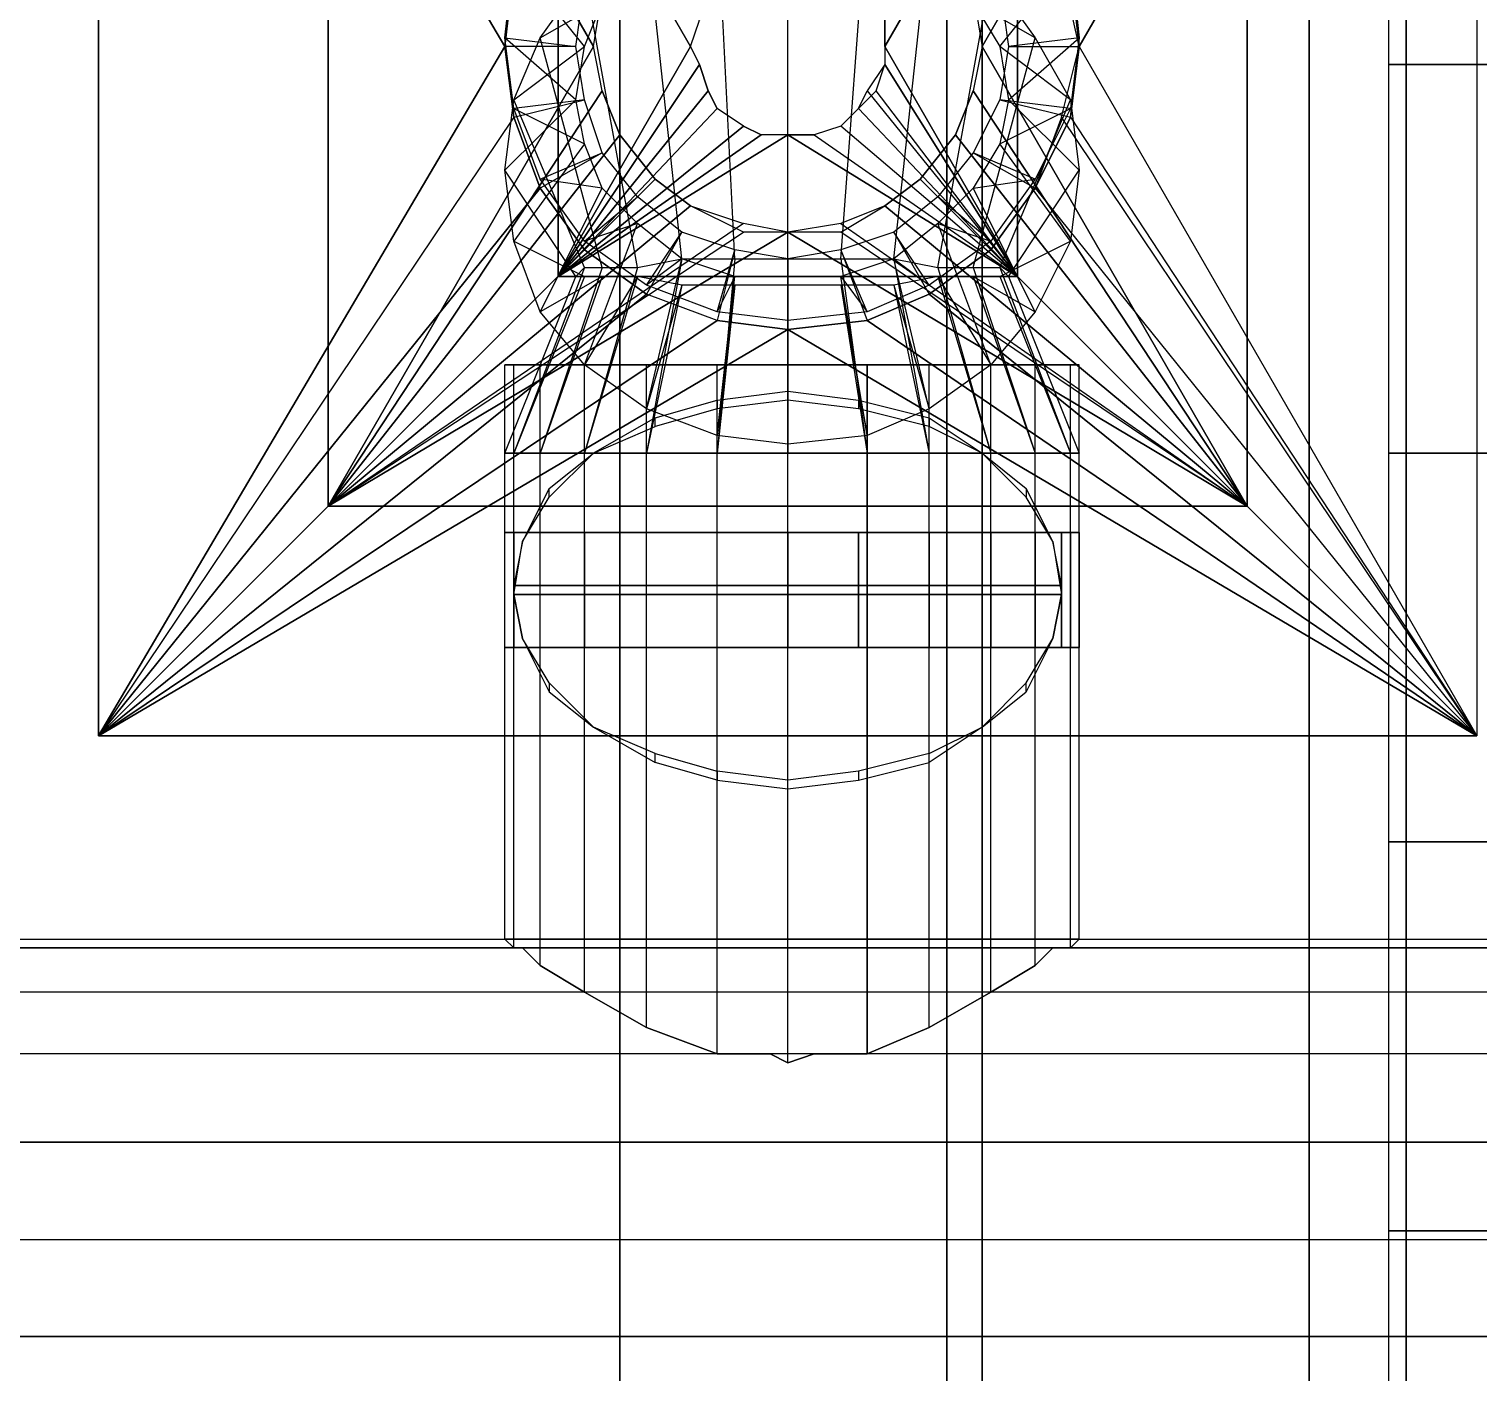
# Model space of a CAD drawing. Header units: metres. Extents: x 114 to 218, y 8 to 180.
# Drawn here: x 140.165 to 142.688, y 133.57 to 135.908 of the extents above; entities that cross this region are included whole.
import ezdxf

# ---------------------------------------------------------------- set-up
doc = ezdxf.new("R2010")
doc.units = ezdxf.units.M
doc.header["$MEASUREMENT"] = 0
for name, color, linetype in [('E-CNDT-PWR', 7, 'Continuous'), ('M-SA2S-ADist', 7, 'Continuous'), ('M-SA2S-Damp', 7, 'Continuous'), ('M-SA2S-Flex', 7, 'Continuous'), ('M-SA2S-Round', 7, 'Continuous'), ('S-3D-BEAM', 7, 'Continuous')]:
    doc.layers.add(name, color=color, linetype=linetype)

msp = doc.modelspace()

# ---------------------------------------------------------------- linework, layer by layer
at = {"layer": 'E-CNDT-PWR', "color": 113, "true_color": 0x6edda5}
for points in [[(142.5322, 137.1998), (142.5322, 132.4469)], [(142.5629, 132.4469), (142.5629, 137.1998), (142.5629, 132.4469)], [(142.9782, 135.8462), (142.9475, 135.8462), (142.8706, 135.8462), (142.7629, 135.8462), (142.6398, 135.8462), (142.5629, 135.8462), (142.5322, 135.8462), (142.5629, 135.8462), (142.6398, 135.8462), (142.7629, 135.8462), (142.8706, 135.8462), (142.9475, 135.8462), (142.9782, 135.8462)], [(142.9782, 135.1694), (142.9475, 135.1694), (142.8706, 135.1694), (142.7629, 135.1694), (142.6398, 135.1694), (142.5629, 135.1694), (142.5322, 135.1694), (142.5629, 135.1694), (142.6398, 135.1694), (142.7629, 135.1694), (142.8706, 135.1694), (142.9475, 135.1694), (142.9782, 135.1694)], [(142.9782, 134.4926), (142.9475, 134.4926), (142.8706, 134.4926), (142.7629, 134.4926), (142.6398, 134.4926), (142.5629, 134.4926), (142.5322, 134.4926), (142.5629, 134.4926), (142.6398, 134.4926), (142.7629, 134.4926), (142.8706, 134.4926), (142.9475, 134.4926), (142.9782, 134.4926)], [(142.9782, 133.8158), (142.9475, 133.8158), (142.8706, 133.8158), (142.7629, 133.8158), (142.6398, 133.8158), (142.5629, 133.8158), (142.5322, 133.8158), (142.5629, 133.8158), (142.6398, 133.8158), (142.7629, 133.8158), (142.8706, 133.8158), (142.9475, 133.8158), (142.9782, 133.8158)]]:
    msp.add_lwpolyline(points, dxfattribs=at)
at = {"layer": 'M-SA2S-ADist', "color": 3, "true_color": 0x00ff00}
for points in [[(142.686, 137.0768), (140.2864, 137.0768), (140.2864, 134.6772), (142.686, 134.6772), (140.2864, 134.6772), (140.2864, 137.0768), (142.686, 137.0768), (142.686, 134.6772)], [(140.994, 135.877), (140.2864, 137.0768), (141.4862, 136.3846), (142.686, 137.0768)], [(142.686, 137.0768), (141.9938, 135.877), (142.686, 134.6772), (141.4862, 135.3848), (140.2864, 134.6772), (141.4862, 135.3848), (142.686, 134.6772)], [(142.686, 137.0768), (141.4862, 136.3846), (140.2864, 137.0768), (140.994, 135.877), (140.2864, 134.6772)], [(141.9938, 135.877), (141.963, 136.0154), (142.686, 137.0768), (141.6246, 136.3692)], [(141.9938, 135.877), (142.686, 137.0768), (142.686, 134.6772)], [(140.6864, 136.6768), (140.6864, 135.0771), (142.2861, 135.0771), (142.2861, 136.6768), (140.6864, 136.6768)], [(142.2861, 135.0771), (140.6864, 135.0771), (140.6864, 136.6768), (142.2861, 136.6768), (142.2861, 135.0771)], [(142.2861, 136.6768), (141.8246, 135.877), (142.2861, 135.0771), (141.4862, 135.554), (140.6864, 135.0771), (141.1478, 135.877), (140.6864, 136.6768), (141.4862, 136.2154), (142.2861, 136.6768)], [(140.6864, 136.6768), (141.1478, 135.877), (140.6864, 135.0771), (141.4862, 135.554), (142.2861, 135.0771), (141.8246, 135.877), (142.2861, 136.6768), (141.4862, 136.2154), (140.6864, 136.6768)], [(141.1632, 135.8001), (141.1478, 135.877), (141.1632, 135.9693), (140.6864, 136.6768), (141.194, 136.0462), (141.1632, 135.9693)], [(141.8092, 135.9693), (141.7785, 136.0462), (142.2861, 136.6768), (141.8092, 135.9693), (141.8246, 135.877), (141.8092, 135.8001)], [(141.0555, 135.6309), (141.0094, 135.754), (140.994, 135.877), (141.0094, 136.0154), (141.0555, 136.1385), (141.1324, 136.2308), (141.2401, 136.3231), (141.3632, 136.3692), (141.4862, 136.3846), (141.6246, 136.3692), (141.7323, 136.3231), (141.84, 136.2308), (141.9169, 136.1385), (141.963, 136.0154)], [(141.3324, 135.8462), (141.317, 135.877), (141.3324, 135.9231), (141.0863, 136.2769), (141.3478, 135.9693), (141.3324, 135.9231)], [(141.8861, 135.4771), (141.6554, 135.877), (141.8861, 136.2769), (141.4862, 136.0462), (141.0863, 136.2769), (141.317, 135.877), (141.0863, 135.4771), (141.4862, 135.7232), (141.8861, 135.4771)], [(141.0863, 136.2769), (141.0863, 135.4771), (141.8861, 135.4771), (141.8861, 136.2769), (141.0863, 136.2769)], [(141.8861, 135.4771), (141.0863, 135.4771), (141.0863, 136.2769), (141.8861, 136.2769), (141.8861, 135.4771)], [(141.0863, 135.4771), (141.317, 135.877), (141.0863, 136.2769)], [(141.0863, 136.2769), (141.4862, 136.0462), (141.8861, 136.2769), (141.6554, 135.877), (141.8861, 135.4771), (141.4862, 135.7232), (141.0863, 135.4771)], [(141.6554, 135.877), (141.6554, 135.9231), (141.8861, 136.2769), (141.6246, 135.9693)], [(141.0094, 136.0154), (140.994, 135.877), (141.0094, 136.0154)], [(141.9938, 135.877), (141.9784, 136.0154), (141.9938, 135.877)], [(141.1632, 135.8001), (141.194, 135.7232), (140.6864, 135.0771), (141.1632, 135.8001), (141.1478, 135.877), (141.1632, 135.9693)], [(141.8092, 135.9693), (141.8246, 135.877), (141.8092, 135.8001), (142.2861, 135.0771), (141.7785, 135.7232), (141.8092, 135.8001)], [(141.317, 135.877), (141.3324, 135.9231)], [(141.6554, 135.9231), (141.6554, 135.877), (141.6554, 135.8462), (141.8861, 135.4771), (141.64, 135.8001), (141.6554, 135.8462)], [(141.0094, 135.754), (140.2864, 134.6772), (140.994, 135.877)], [(140.994, 135.877), (141.0094, 135.754), (141.0555, 135.6309), (141.1324, 135.5232)], [(140.994, 135.877), (140.994, 135.877), (141.0094, 135.754), (141.0555, 135.6309)], [(140.994, 135.877), (140.994, 135.877)], [(140.994, 135.877), (140.994, 135.877)], [(140.994, 135.877), (140.994, 135.877)], [(141.1478, 135.877), (141.1478, 135.877)], [(141.1478, 135.877), (141.1478, 135.877)], [(141.317, 135.877), (141.3324, 135.8462)], [(141.317, 135.877), (141.317, 135.877)], [(141.317, 135.877), (141.317, 135.877)], [(141.6554, 135.877), (141.6554, 135.8462), (141.6246, 135.8001)], [(141.6554, 135.877), (141.6554, 135.877)], [(141.6554, 135.877), (141.6554, 135.877)], [(141.8246, 135.877), (141.8246, 135.877)], [(141.8246, 135.877), (141.8246, 135.877)], [(141.963, 135.754), (141.9938, 135.877), (142.686, 134.6772), (141.963, 135.754)], [(141.9784, 135.754), (141.9938, 135.877), (141.9784, 135.754)], [(141.9938, 135.877), (141.9938, 135.877)], [(141.9938, 135.877), (141.9938, 135.877)], [(141.9938, 135.877), (141.9938, 135.877)], [(141.3478, 135.8001), (141.3324, 135.8462), (141.0863, 135.4771)], [(141.3478, 135.8001), (141.0863, 135.4771), (141.3324, 135.8462), (141.3478, 135.8001)], [(141.3324, 135.8462), (141.3324, 135.8462)], [(141.3324, 135.8462), (141.3324, 135.8462)], [(141.8861, 135.4771), (141.6093, 135.7693), (141.6246, 135.8001), (141.8861, 135.4771), (141.6554, 135.8462)], [(141.6554, 135.8462), (141.6554, 135.8462)], [(141.6554, 135.8462), (141.6554, 135.8462)], [(141.194, 135.7232), (141.1632, 135.8001), (140.6864, 135.0771)], [(141.4093, 135.7386), (141.3632, 135.7693), (141.0863, 135.4771), (141.3478, 135.8001), (141.3632, 135.7693)], [(141.1632, 135.8001), (141.1632, 135.8001)], [(141.1632, 135.8001), (141.1632, 135.8001)], [(141.4862, 135.7232), (141.4401, 135.7232), (141.4093, 135.7386), (141.3632, 135.7693), (141.3478, 135.8001)], [(141.3478, 135.8001), (141.3478, 135.8001)], [(141.3478, 135.8001), (141.3478, 135.8001)], [(141.64, 135.8001), (141.6093, 135.7693), (141.8861, 135.4771)], [(141.6246, 135.8001), (141.6246, 135.8001)], [(141.64, 135.8001), (141.64, 135.8001)], [(142.2861, 135.0771), (141.8092, 135.8001), (141.7785, 135.7232)], [(141.8092, 135.8001), (141.8092, 135.8001)], [(141.8092, 135.8001), (141.8092, 135.8001)], [(141.3632, 135.7693), (141.0863, 135.4771)], [(141.3632, 135.7693), (141.3632, 135.7693)], [(141.3632, 135.7693), (141.3632, 135.7693)], [(141.6093, 135.7693), (141.5785, 135.7386), (141.5323, 135.7232)], [(141.6093, 135.7693), (141.5785, 135.7386)], [(141.6093, 135.7693), (141.6093, 135.7693)], [(141.6093, 135.7693), (141.6093, 135.7693)], [(141.0094, 135.754), (140.2864, 134.6772), (141.0555, 135.6309)], [(141.0094, 135.754), (141.0094, 135.754)], [(141.0094, 135.754), (141.0094, 135.754)], [(141.0094, 135.754), (141.0094, 135.754)], [(141.9784, 135.754), (142.686, 134.6772), (141.6246, 135.4002)], [(141.963, 135.754), (141.9169, 135.6309), (141.84, 135.5232), (141.7323, 135.4463), (141.6246, 135.4002)], [(141.9169, 135.6309), (141.9784, 135.754), (141.9169, 135.6309)], [(141.963, 135.754), (141.963, 135.754)], [(141.9784, 135.754), (141.9784, 135.754)], [(141.9784, 135.754), (141.9784, 135.754)], [(141.317, 135.6001), (141.2555, 135.6463), (140.6864, 135.0771), (141.194, 135.7232), (141.2555, 135.6463)], [(141.2555, 135.6463), (141.317, 135.6001), (140.6864, 135.0771), (141.2555, 135.6463), (141.194, 135.7232)], [(141.5323, 135.7232), (141.4862, 135.7232), (141.4401, 135.7232), (141.0863, 135.4771), (141.4093, 135.7386), (141.4401, 135.7232)], [(141.4093, 135.7386), (141.0863, 135.4771), (141.4401, 135.7232)], [(141.194, 135.7232), (141.194, 135.7232)], [(141.194, 135.7232), (141.194, 135.7232)], [(141.4093, 135.7386), (141.4093, 135.7386)], [(141.4093, 135.7386), (141.4093, 135.7386)], [(141.4401, 135.7232), (141.4401, 135.7232)], [(141.4401, 135.7232), (141.4401, 135.7232)], [(141.4862, 135.7232), (141.5323, 135.7232), (141.8861, 135.4771), (141.5785, 135.7386)], [(141.4862, 135.7232), (141.4862, 135.7232)], [(141.4862, 135.7232), (141.4862, 135.7232)], [(141.5323, 135.7232), (141.8861, 135.4771), (141.5785, 135.7386), (141.5323, 135.7232)], [(141.5323, 135.7232), (141.5323, 135.7232)], [(141.5323, 135.7232), (141.5323, 135.7232)], [(141.5785, 135.7386), (141.5785, 135.7386)], [(141.5785, 135.7386), (141.5785, 135.7386)], [(141.7785, 135.7232), (141.7169, 135.6463), (142.2861, 135.0771), (141.6554, 135.6001), (141.7169, 135.6463)], [(141.7169, 135.6463), (141.7785, 135.7232), (142.2861, 135.0771), (141.7169, 135.6463), (141.6554, 135.6001)], [(141.7785, 135.7232), (141.7785, 135.7232)], [(141.7785, 135.7232), (141.7785, 135.7232)], [(141.2555, 135.6463), (141.2555, 135.6463)], [(141.2555, 135.6463), (141.2555, 135.6463)], [(141.7169, 135.6463), (141.7169, 135.6463)], [(141.7169, 135.6463), (141.7169, 135.6463)], [(141.0555, 135.6309), (140.2864, 134.6772), (141.2401, 135.4463)], [(141.0555, 135.6309), (141.1324, 135.5232), (140.2864, 134.6772)], [(141.2401, 135.4463), (140.2864, 134.6772), (141.1324, 135.5232), (141.0555, 135.6309)], [(141.0555, 135.6309), (141.0555, 135.6309)], [(141.0555, 135.6309), (141.0555, 135.6309)], [(141.0555, 135.6309), (141.0555, 135.6309)], [(141.9169, 135.6309), (142.686, 134.6772), (141.7323, 135.4463)], [(141.84, 135.5232), (141.9169, 135.6309), (141.84, 135.5232)], [(141.9169, 135.6309), (142.686, 134.6772), (141.84, 135.5232)], [(141.9169, 135.6309), (141.9169, 135.6309)], [(141.9169, 135.6309), (141.9169, 135.6309)], [(141.9169, 135.6309), (141.9169, 135.6309)], [(141.5785, 135.5694), (141.4862, 135.554), (141.4093, 135.5694), (140.6864, 135.0771), (141.317, 135.6001), (141.4093, 135.5694)], [(140.6864, 135.0771), (141.4093, 135.554), (141.317, 135.6001)], [(141.317, 135.6001), (141.317, 135.6001)], [(141.317, 135.6001), (141.317, 135.6001)], [(141.5785, 135.554), (141.6554, 135.6001), (142.2861, 135.0771), (141.5785, 135.554), (141.4862, 135.554), (141.4093, 135.554)], [(141.6554, 135.6001), (141.5785, 135.5694), (142.2861, 135.0771)], [(141.6554, 135.6001), (141.6554, 135.6001)], [(141.6554, 135.6001), (141.6554, 135.6001)], [(141.4093, 135.5694), (141.4093, 135.5694)], [(141.5785, 135.5694), (141.5785, 135.5694)], [(141.4093, 135.554), (141.4093, 135.554)], [(141.4862, 135.554), (141.4862, 135.554)], [(141.4862, 135.554), (141.4862, 135.554)], [(141.5785, 135.554), (141.5785, 135.554)], [(141.1324, 135.5232), (141.2401, 135.4463), (141.1324, 135.5232)], [(141.3632, 135.4002), (141.2401, 135.4463), (141.1324, 135.5232)], [(141.1324, 135.5232), (141.1324, 135.5232)], [(141.1324, 135.5232), (141.1324, 135.5232)], [(141.1324, 135.5232), (141.1324, 135.5232)], [(141.7323, 135.4463), (141.84, 135.5232), (141.7323, 135.4463)], [(142.686, 134.6772), (141.84, 135.5232)], [(141.84, 135.5232), (141.84, 135.5232)], [(141.84, 135.5232), (141.84, 135.5232)], [(141.84, 135.5232), (141.84, 135.5232)], [(141.0863, 135.4771), (141.0863, 135.4771)], [(141.0863, 135.4771), (141.0863, 135.4771)], [(141.8861, 135.4771), (141.8861, 135.4771)], [(141.8861, 135.4771), (141.8861, 135.4771)], [(140.2864, 134.6772), (141.3632, 135.4002), (141.2401, 135.4463)], [(141.3632, 135.4002), (141.4862, 135.3848), (141.3632, 135.4002), (141.2401, 135.4463)], [(141.2401, 135.4463), (141.2401, 135.4463)], [(141.2401, 135.4463), (141.2401, 135.4463)], [(141.2401, 135.4463), (141.2401, 135.4463)], [(141.6246, 135.4002), (141.7323, 135.4463), (141.6246, 135.4002)], [(141.7323, 135.4463), (142.686, 134.6772)], [(141.7323, 135.4463), (141.7323, 135.4463)], [(141.7323, 135.4463), (141.7323, 135.4463)], [(141.7323, 135.4463), (141.7323, 135.4463)], [(141.4862, 135.3848), (141.3632, 135.4002), (140.2864, 134.6772)], [(141.3632, 135.4002), (141.3632, 135.4002)], [(141.3632, 135.4002), (141.3632, 135.4002)], [(141.3632, 135.4002), (141.3632, 135.4002)], [(141.4862, 135.3848), (141.6246, 135.4002), (141.4862, 135.3848)], [(141.6246, 135.4002), (141.4862, 135.3848)], [(141.6246, 135.4002), (142.686, 134.6772)], [(141.6246, 135.4002), (141.6246, 135.4002)], [(141.6246, 135.4002), (141.6246, 135.4002)], [(141.6246, 135.4002), (141.6246, 135.4002)], [(141.4862, 135.3848), (141.4862, 135.3848)], [(141.4862, 135.3848), (141.4862, 135.3848)], [(141.4862, 135.3848), (141.4862, 135.3848)], [(140.6864, 135.0771), (140.6864, 135.0771)], [(140.6864, 135.0771), (140.6864, 135.0771)], [(142.2861, 135.0771), (142.2861, 135.0771)], [(142.2861, 135.0771), (142.2861, 135.0771)], [(140.2864, 134.6772), (140.2864, 134.6772)], [(140.2864, 134.6772), (140.2864, 134.6772)], [(142.686, 134.6772), (142.686, 134.6772)], [(142.686, 134.6772), (142.686, 134.6772)]]:
    msp.add_lwpolyline(points, dxfattribs=at)
at = {"layer": 'M-SA2S-Damp', "color": 1, "true_color": 0xff0000}
for points in [[(141.2555, 135.231), (141.1478, 135.1694), (141.2555, 135.2156), (141.2555, 135.231), (141.3632, 135.2617), (141.3632, 135.2464), (141.2555, 135.2156)], [(141.3632, 135.2617), (141.4862, 135.2771), (141.4862, 135.2617), (141.3632, 135.2464)], [(141.3632, 135.2617), (141.3632, 135.2617)], [(141.4862, 135.2771), (141.6093, 135.2617), (141.6093, 135.2464), (141.4862, 135.2617)], [(141.4862, 135.2771), (141.4862, 135.2771)], [(141.4862, 135.2617), (141.4862, 135.2617)], [(141.6093, 135.2617), (141.7323, 135.231), (141.7323, 135.2156), (141.6093, 135.2464)], [(141.6093, 135.2617), (141.6093, 135.2617)], [(141.3632, 135.2464), (141.3632, 135.2464)], [(141.6093, 135.2464), (141.6093, 135.2464)], [(141.2555, 135.231), (141.2555, 135.231)], [(141.2555, 135.2156), (141.2555, 135.2156)], [(141.7323, 135.231), (141.8246, 135.1694), (141.7323, 135.2156)], [(141.7323, 135.231), (141.7323, 135.231)], [(141.7323, 135.2156), (141.7323, 135.2156)], [(141.0709, 135.0925), (141.0709, 135.1079), (141.1478, 135.1694), (141.0709, 135.0925)], [(141.1478, 135.1694), (141.1478, 135.1694)], [(141.8246, 135.1694), (141.9015, 135.1079), (141.9015, 135.0925), (141.8246, 135.1694)], [(141.8246, 135.1694), (141.8246, 135.1694)], [(141.0709, 135.1079), (141.0247, 135.0156), (141.0094, 134.9387), (141.963, 134.9387), (141.9476, 135.0156), (141.9015, 135.1079)], [(141.0094, 134.9233), (141.0247, 135.0156), (141.0709, 135.0925)], [(141.0709, 135.1079), (141.0709, 135.1079)], [(141.0709, 135.0925), (141.0709, 135.0925)], [(141.9015, 135.1079), (141.9015, 135.1079)], [(141.9476, 135.0156), (141.9015, 135.0925)], [(141.9015, 135.0925), (141.9015, 135.0925)], [(141.0094, 135.031), (141.0094, 134.8311), (140.994, 134.8311), (140.994, 135.031), (141.0094, 135.031)], [(140.994, 134.8311), (141.0094, 134.8311), (141.0094, 135.031), (140.994, 135.031)], [(140.994, 134.8311), (140.994, 135.031), (141.0094, 135.031), (141.0094, 134.8311), (140.994, 134.8311)], [(140.994, 134.8311), (141.0094, 134.8311), (141.0094, 135.031), (140.994, 135.031)], [(140.994, 135.031), (140.994, 135.031)], [(140.994, 135.031), (140.994, 135.031)], [(141.0094, 135.031), (141.0555, 135.031)], [(141.0094, 134.8311), (141.0555, 134.8311), (141.0555, 135.031), (141.0094, 135.031)], [(141.1324, 134.8311), (141.0555, 134.8311), (141.0094, 134.8311), (141.0555, 134.8311), (141.0555, 135.031), (141.0094, 135.031), (141.0555, 135.031), (141.1324, 135.031)], [(141.0094, 135.031), (141.0094, 135.031)], [(141.0094, 135.031), (141.0094, 135.031)], [(141.0094, 135.031), (141.0094, 135.031)], [(141.0094, 135.031), (141.0094, 135.031)], [(141.0247, 135.0156), (141.0247, 135.0156)], [(141.0555, 134.8311), (141.0555, 135.031)], [(141.1324, 134.8311), (141.0555, 134.8311), (141.0555, 135.031), (141.1324, 135.031)], [(141.1324, 135.031), (141.0555, 135.031), (141.1324, 135.031)], [(141.0555, 135.031), (141.0555, 135.031)], [(141.0555, 135.031), (141.0555, 135.031)], [(141.0555, 135.031), (141.0555, 135.031)], [(141.0555, 135.031), (141.0555, 135.031)], [(141.2401, 134.8311), (141.1324, 134.8311), (141.1324, 135.031), (141.2401, 135.031)], [(141.1324, 135.031), (141.1324, 134.8311), (141.2401, 134.8311), (141.2401, 135.031), (141.1324, 135.031)], [(141.2401, 134.8311), (141.1324, 134.8311), (141.1324, 135.031), (141.2401, 135.031)], [(141.2401, 134.8311), (141.2401, 135.031), (141.1324, 135.031), (141.1324, 134.8311), (141.2401, 134.8311)], [(141.1324, 135.031), (141.1324, 135.031)], [(141.1324, 135.031), (141.1324, 135.031)], [(141.1324, 135.031), (141.1324, 135.031)], [(141.1324, 135.031), (141.1324, 135.031)], [(141.3632, 134.8311), (141.2401, 134.8311), (141.2401, 135.031), (141.3632, 135.031)], [(141.2401, 134.8311), (141.3632, 134.8311), (141.3632, 135.031), (141.2401, 135.031)], [(141.3632, 134.8311), (141.2401, 134.8311), (141.2401, 135.031), (141.3632, 135.031)], [(141.2401, 134.8311), (141.3632, 134.8311), (141.3632, 135.031), (141.2401, 135.031)], [(141.2401, 135.031), (141.2401, 135.031)], [(141.2401, 135.031), (141.2401, 135.031)], [(141.2401, 135.031), (141.2401, 135.031)], [(141.2401, 135.031), (141.2401, 135.031)], [(141.6093, 135.031), (141.4862, 135.031), (141.4862, 134.8311), (141.3632, 134.8311), (141.3632, 135.031), (141.4862, 135.031)], [(141.4862, 135.031), (141.3632, 135.031)], [(141.4862, 134.8311), (141.3632, 134.8311), (141.3632, 135.031), (141.4862, 135.031)], [(141.3632, 134.8311), (141.4862, 134.8311), (141.4862, 135.031), (141.3632, 135.031)], [(141.3632, 135.031), (141.3632, 135.031)], [(141.3632, 135.031), (141.3632, 135.031)], [(141.3632, 135.031), (141.3632, 135.031)], [(141.3632, 135.031), (141.3632, 135.031)], [(141.6093, 135.031), (141.4862, 135.031), (141.4862, 134.8311), (141.6093, 134.8311)], [(141.6246, 134.8311), (141.4862, 134.8311), (141.4862, 135.031), (141.6246, 135.031)], [(141.4862, 134.8311), (141.6246, 134.8311), (141.6246, 135.031), (141.4862, 135.031)], [(141.4862, 135.031), (141.4862, 135.031)], [(141.4862, 135.031), (141.4862, 135.031)], [(141.4862, 135.031), (141.4862, 135.031)], [(141.4862, 135.031), (141.4862, 135.031)], [(141.7323, 135.031), (141.7323, 134.8311), (141.6093, 134.8311), (141.6093, 135.031), (141.7323, 135.031)], [(141.7323, 135.031), (141.6093, 135.031), (141.6093, 134.8311), (141.7323, 134.8311)], [(141.6093, 135.031), (141.6093, 135.031)], [(141.6093, 135.031), (141.6093, 135.031)], [(141.7323, 134.8311), (141.6246, 134.8311), (141.6246, 135.031), (141.7323, 135.031)], [(141.6246, 134.8311), (141.7323, 134.8311), (141.7323, 135.031), (141.6246, 135.031)], [(141.6246, 135.031), (141.6246, 135.031)], [(141.6246, 135.031), (141.6246, 135.031)], [(141.7323, 135.031), (141.84, 135.031), (141.84, 134.8311), (141.7323, 134.8311)], [(141.7323, 135.031), (141.7323, 134.8311), (141.84, 134.8311), (141.84, 135.031), (141.7323, 135.031)], [(141.7323, 134.8311), (141.7323, 135.031), (141.84, 135.031), (141.84, 134.8311), (141.7323, 134.8311)], [(141.7323, 134.8311), (141.84, 134.8311), (141.84, 135.031), (141.7323, 135.031)], [(141.7323, 135.031), (141.7323, 135.031)], [(141.7323, 135.031), (141.7323, 135.031)], [(141.7323, 135.031), (141.7323, 135.031)], [(141.7323, 135.031), (141.7323, 135.031)], [(141.84, 135.031), (141.9169, 135.031), (141.9784, 135.031)], [(141.9169, 135.031), (141.84, 135.031), (141.9169, 135.031)], [(141.84, 135.031), (141.9169, 135.031)], [(141.84, 135.031), (141.84, 135.031)], [(141.84, 135.031), (141.84, 135.031)], [(141.84, 135.031), (141.84, 135.031)], [(141.84, 135.031), (141.84, 135.031)], [(141.963, 134.8311), (141.9169, 134.8311), (141.9169, 135.031), (141.963, 135.031)], [(141.963, 135.031), (141.9169, 135.031), (141.9169, 134.8311), (141.963, 134.8311)], [(141.9169, 135.031), (141.9169, 134.8311)], [(141.9784, 135.031), (141.9169, 135.031), (141.9169, 134.8311), (141.9784, 134.8311)], [(141.9169, 135.031), (141.9169, 135.031)], [(141.9169, 135.031), (141.9169, 135.031)], [(141.9169, 135.031), (141.9169, 135.031)], [(141.9169, 135.031), (141.9169, 135.031)], [(141.9476, 135.0156), (141.963, 134.9233)], [(141.9476, 135.0156), (141.9476, 135.0156)], [(141.9476, 135.0156), (141.9476, 135.0156)], [(141.9784, 135.031), (141.9784, 134.8311), (141.963, 134.8311), (141.963, 135.031), (141.9784, 135.031)], [(141.9784, 135.031), (141.963, 135.031), (141.963, 134.8311), (141.9784, 134.8311)], [(141.963, 135.031), (141.963, 135.031)], [(141.963, 135.031), (141.963, 135.031)], [(141.9784, 134.8311), (141.9784, 135.031), (141.9938, 135.031), (141.9938, 134.8311), (141.9784, 134.8311)], [(141.9938, 135.031), (141.9784, 135.031), (141.9784, 134.8311), (141.9938, 134.8311)], [(141.9784, 135.031), (141.9784, 135.031)], [(141.9784, 135.031), (141.9784, 135.031)], [(141.9784, 135.031), (141.9784, 135.031)], [(141.9938, 135.031), (141.9938, 135.031)], [(141.0094, 134.9233), (141.0247, 134.8464), (141.0094, 134.9233), (141.963, 134.9233), (141.0094, 134.9233), (141.0094, 134.9387), (141.0094, 134.9233), (141.963, 134.9233), (141.963, 134.9387), (141.963, 134.9233), (141.0094, 134.9233)], [(141.0094, 134.9387), (141.0094, 134.9387)], [(141.0094, 134.9387), (141.0094, 134.9387)], [(141.0094, 134.9387), (141.0094, 134.9387), (141.963, 134.9387), (141.963, 134.9387)], [(141.0094, 134.9387), (141.963, 134.9387), (141.0094, 134.9387), (141.0094, 134.9233), (141.963, 134.9233), (141.963, 134.9387), (141.0094, 134.9387), (141.963, 134.9387), (141.963, 134.9387)], [(141.0094, 134.9387), (141.0094, 134.9387)], [(141.0094, 134.9387), (141.0094, 134.9387)], [(141.0094, 134.9387), (141.0094, 134.9387)], [(141.0094, 134.9387), (141.0094, 134.9387)], [(141.0094, 134.9387), (141.0094, 134.9387)], [(141.963, 134.9387), (141.963, 134.9387)], [(141.963, 134.9387), (141.963, 134.9387)], [(141.963, 134.9387), (141.963, 134.9387)], [(141.963, 134.9387), (141.963, 134.9387)], [(141.963, 134.9387), (141.963, 134.9387)], [(141.963, 134.9387), (141.963, 134.9387)], [(141.963, 134.9387), (141.963, 134.9387)], [(141.963, 134.9387), (141.963, 134.9387)], [(141.963, 134.9233), (141.0094, 134.9233), (141.963, 134.9233)], [(141.0094, 134.9233), (141.0094, 134.9233)], [(141.0094, 134.9233), (141.0094, 134.9233)], [(141.0094, 134.9233), (141.0094, 134.9233)], [(141.0094, 134.9233), (141.963, 134.9233), (141.0094, 134.9233), (141.963, 134.9233), (141.963, 134.9233)], [(141.0094, 134.9233), (141.963, 134.9233), (141.0094, 134.9233), (141.963, 134.9233), (141.0094, 134.9233)], [(141.0094, 134.9233), (141.0094, 134.9233)], [(141.0094, 134.9233), (141.0094, 134.9233)], [(141.0094, 134.9233), (141.0094, 134.9233)], [(141.0094, 134.9233), (141.0094, 134.9233)], [(141.0094, 134.9233), (141.0094, 134.9233)], [(141.0094, 134.9233), (141.0094, 134.9233)], [(141.0094, 134.9233), (141.0094, 134.9233)], [(141.0094, 134.9233), (141.0094, 134.9233)], [(141.9476, 134.8464), (141.963, 134.9233), (141.9476, 134.8464)], [(141.963, 134.9233), (141.963, 134.9233)], [(141.963, 134.9233), (141.963, 134.9233)], [(141.963, 134.9233), (141.963, 134.9233)], [(141.963, 134.9233), (141.963, 134.9233)], [(141.963, 134.9233), (141.963, 134.9233)], [(141.963, 134.9233), (141.963, 134.9233)], [(141.963, 134.9233), (141.963, 134.9233)], [(141.963, 134.9233), (141.963, 134.9233)], [(141.963, 134.9233), (141.963, 134.9233)], [(141.963, 134.9233), (141.963, 134.9233)], [(141.963, 134.9233), (141.963, 134.9233)], [(141.963, 134.9233), (141.963, 134.9233)], [(141.963, 134.9233), (141.963, 134.9233)], [(141.963, 134.9233), (141.963, 134.9233)], [(141.0709, 134.7695), (141.0247, 134.8464), (141.0709, 134.7541)], [(141.0247, 134.8464), (141.0247, 134.8464)], [(141.0247, 134.8464), (141.0247, 134.8464)], [(141.9015, 134.7695), (141.9476, 134.8464), (141.9015, 134.7541)], [(141.9476, 134.8464), (141.9476, 134.8464)], [(140.994, 134.8311), (140.994, 134.8311)], [(140.994, 134.8311), (140.994, 134.8311)], [(141.0555, 134.8311), (141.0094, 134.8311)], [(141.0094, 134.8311), (141.0094, 134.8311)], [(141.0094, 134.8311), (141.0094, 134.8311)], [(141.0094, 134.8311), (141.0094, 134.8311)], [(141.0094, 134.8311), (141.0094, 134.8311)], [(141.1324, 134.8311), (141.0555, 134.8311), (141.1324, 134.8311)], [(141.0555, 134.8311), (141.0555, 134.8311)], [(141.0555, 134.8311), (141.0555, 134.8311)], [(141.0555, 134.8311), (141.0555, 134.8311)], [(141.0555, 134.8311), (141.0555, 134.8311)], [(141.1324, 134.8311), (141.1324, 134.8311)], [(141.1324, 134.8311), (141.1324, 134.8311)], [(141.1324, 134.8311), (141.1324, 134.8311)], [(141.1324, 134.8311), (141.1324, 134.8311)], [(141.2401, 134.8311), (141.2401, 134.8311)], [(141.2401, 134.8311), (141.2401, 134.8311)], [(141.2401, 134.8311), (141.2401, 134.8311)], [(141.2401, 134.8311), (141.2401, 134.8311)], [(141.3632, 134.8311), (141.4862, 134.8311)], [(141.3632, 134.8311), (141.3632, 134.8311)], [(141.3632, 134.8311), (141.3632, 134.8311)], [(141.3632, 134.8311), (141.3632, 134.8311)], [(141.3632, 134.8311), (141.3632, 134.8311)], [(141.6093, 134.8311), (141.4862, 134.8311)], [(141.4862, 134.8311), (141.4862, 134.8311)], [(141.4862, 134.8311), (141.4862, 134.8311)], [(141.4862, 134.8311), (141.4862, 134.8311)], [(141.4862, 134.8311), (141.4862, 134.8311)], [(141.6093, 134.8311), (141.6093, 134.8311)], [(141.6093, 134.8311), (141.6093, 134.8311)], [(141.6246, 134.8311), (141.6246, 134.8311)], [(141.6246, 134.8311), (141.6246, 134.8311)], [(141.7323, 134.8311), (141.7323, 134.8311)], [(141.7323, 134.8311), (141.7323, 134.8311)], [(141.7323, 134.8311), (141.7323, 134.8311)], [(141.7323, 134.8311), (141.7323, 134.8311)], [(141.9169, 134.8311), (141.84, 134.8311), (141.9169, 134.8311), (141.84, 134.8311), (141.9169, 134.8311), (141.9784, 134.8311)], [(141.84, 134.8311), (141.84, 134.8311)], [(141.84, 134.8311), (141.84, 134.8311)], [(141.84, 134.8311), (141.84, 134.8311)], [(141.84, 134.8311), (141.84, 134.8311)], [(141.9169, 134.8311), (141.9169, 134.8311)], [(141.9169, 134.8311), (141.9169, 134.8311)], [(141.9169, 134.8311), (141.9169, 134.8311)], [(141.9169, 134.8311), (141.9169, 134.8311)], [(141.963, 134.8311), (141.963, 134.8311)], [(141.963, 134.8311), (141.963, 134.8311)], [(141.9784, 134.8311), (141.9784, 134.8311)], [(141.9784, 134.8311), (141.9784, 134.8311)], [(141.9784, 134.8311), (141.9784, 134.8311)], [(141.9938, 134.8311), (141.9938, 134.8311)], [(141.1478, 134.6926), (141.0709, 134.7695), (141.0709, 134.7541), (141.1478, 134.6926)], [(141.0709, 134.7695), (141.0709, 134.7695)], [(141.9015, 134.7541), (141.9015, 134.7695), (141.8246, 134.6926), (141.9015, 134.7541)], [(141.9015, 134.7695), (141.9015, 134.7695)], [(141.0709, 134.7541), (141.0709, 134.7541)], [(141.9015, 134.7541), (141.9015, 134.7541)], [(141.3632, 134.6003), (141.2555, 134.6311), (141.2555, 134.6465), (141.1478, 134.6926), (141.2555, 134.6311)], [(141.1478, 134.6926), (141.1478, 134.6926)], [(141.7323, 134.6465), (141.8246, 134.6926), (141.7323, 134.6311), (141.7323, 134.6465), (141.6093, 134.6157), (141.6093, 134.6003), (141.7323, 134.6311)], [(141.8246, 134.6926), (141.8246, 134.6926)], [(141.2555, 134.6465), (141.3632, 134.6157), (141.3632, 134.6003), (141.4862, 134.5849), (141.4862, 134.6003), (141.3632, 134.6157)], [(141.2555, 134.6465), (141.2555, 134.6465)], [(141.2555, 134.6311), (141.2555, 134.6311)], [(141.7323, 134.6465), (141.7323, 134.6465)], [(141.7323, 134.6311), (141.7323, 134.6311)], [(141.3632, 134.6157), (141.3632, 134.6157)], [(141.6093, 134.6157), (141.4862, 134.6003)], [(141.6093, 134.6157), (141.6093, 134.6157)], [(141.3632, 134.6003), (141.3632, 134.6003)], [(141.4862, 134.5849), (141.6093, 134.6003)], [(141.4862, 134.6003), (141.4862, 134.6003)], [(141.4862, 134.5849), (141.4862, 134.5849)], [(141.6093, 134.6003), (141.6093, 134.6003)]]:
    msp.add_lwpolyline(points, dxfattribs=at)
at = {"layer": 'M-SA2S-Flex', "color": 5, "true_color": 0x0000ff}
for points in [[(141.1324, 135.877), (141.1632, 135.9539), (141.0555, 136.1385)], [(141.3016, 135.5078), (141.3939, 135.5078), (141.3632, 136.1231)], [(141.3939, 135.5078), (141.4862, 135.5078), (141.4862, 136.1385)], [(141.4862, 135.5078), (141.5785, 135.5078), (141.6246, 136.1231)], [(141.2247, 135.4925), (141.3016, 135.5078), (141.2401, 136.077)], [(141.5785, 135.5078), (141.6708, 135.5078), (141.7323, 136.077)], [(141.1324, 135.7078), (141.0094, 135.5386), (140.994, 135.6617), (141.1171, 135.7847), (141.1324, 135.877), (141.0094, 136.0308)], [(141.0094, 135.7693), (141.1324, 135.7078), (141.1171, 135.7847), (140.994, 135.8924), (141.0094, 136.0308), (141.1324, 135.9847)], [(141.8092, 135.9539), (141.8554, 135.877), (141.9784, 136.0308)], [(141.9784, 136.0308), (141.9938, 135.8924), (141.8707, 135.877)], [(141.1324, 135.7847), (141.0094, 135.7693), (140.994, 135.8924), (141.1171, 135.877), (141.1324, 135.9847), (141.0094, 136.0154)], [(141.9784, 136.0154), (141.9938, 135.877), (141.9784, 135.754), (141.9169, 135.6309), (141.84, 135.5232), (141.7323, 135.4463), (141.6246, 135.4002), (141.4862, 135.3848), (141.3632, 135.4002), (141.2401, 135.4463), (141.1324, 135.5232), (141.0555, 135.6309), (141.0094, 135.754), (140.994, 135.877), (141.0094, 136.0154)], [(141.0555, 135.8924), (141.1324, 136), (141.2247, 136.0154)], [(141.1632, 135.4925), (141.2247, 135.4925), (141.1324, 136)], [(141.6708, 135.5078), (141.7477, 135.4925), (141.84, 136)], [(141.84, 136), (141.9169, 135.8924), (141.8092, 135.9539)], [(141.8554, 135.9847), (141.8707, 135.877), (141.9938, 135.877)], [(141.0094, 135.7847), (141.0555, 135.8924), (141.1632, 135.9539)], [(140.994, 135.8924), (140.994, 135.8924)], [(141.1324, 135.4925), (141.1632, 135.4925), (141.0555, 135.8924)], [(141.0555, 135.8924), (141.0555, 135.8924)], [(141.7477, 135.4925), (141.8092, 135.4925), (141.9169, 135.8924)], [(141.9169, 135.8924), (141.9784, 135.7847), (141.8554, 135.877)], [(141.8554, 135.877), (141.8707, 135.7847), (141.9938, 135.8924)], [(141.9938, 135.8924), (141.9784, 135.7693), (141.8554, 135.7847)], [(141.9169, 135.8924), (141.9169, 135.8924)], [(141.9938, 135.8924), (141.9938, 135.8924)], [(141.0094, 135.5386), (141.1324, 135.4771), (141.1171, 135.4771), (140.994, 135.6617), (141.0094, 135.7847), (141.1324, 135.877)], [(141.0094, 135.754), (141.1324, 135.7847), (141.1171, 135.877), (140.994, 135.877)], [(140.994, 135.877), (140.994, 135.877)], [(141.1171, 135.877), (141.1171, 135.877)], [(141.1324, 135.877), (141.1324, 135.877)], [(141.8707, 135.877), (141.8554, 135.7847), (141.9784, 135.754)], [(141.8554, 135.877), (141.8554, 135.877)], [(141.8707, 135.877), (141.8707, 135.877)], [(141.9938, 135.877), (141.9938, 135.877)], [(141.1171, 135.4771), (141.1324, 135.4925), (141.0094, 135.7847)], [(141.0094, 135.7847), (141.0094, 135.7847)], [(141.0555, 135.6463), (141.0094, 135.7693)], [(141.0094, 135.7693), (141.0094, 135.7693)], [(141.1171, 135.7847), (141.1171, 135.7847)], [(141.1632, 135.6924), (141.1324, 135.7847)], [(141.1324, 135.7847), (141.1324, 135.7847)], [(141.8092, 135.4925), (141.8554, 135.4925), (141.9784, 135.7847)], [(141.8554, 135.7847), (141.8092, 135.6924), (141.9169, 135.6309)], [(141.9784, 135.7693), (141.9169, 135.6463), (141.8092, 135.6924)], [(141.8707, 135.7847), (141.8554, 135.7078), (141.9784, 135.7693)], [(141.8554, 135.7847), (141.8554, 135.7847)], [(141.9784, 135.7847), (141.9938, 135.6617), (141.8707, 135.7847)], [(141.8707, 135.7847), (141.8707, 135.7847)], [(141.9784, 135.7847), (141.9784, 135.7847)], [(141.9784, 135.7693), (141.9784, 135.7693)], [(141.0094, 135.754), (141.0094, 135.754)], [(141.9784, 135.754), (141.9784, 135.754)], [(141.1324, 135.5386), (141.0555, 135.6463), (141.1632, 135.6924)], [(141.2247, 135.6155), (141.1632, 135.6924), (141.0555, 135.6309)], [(141.1632, 135.6309), (141.1324, 135.7078)], [(141.1324, 135.7078), (141.1324, 135.7078)], [(141.1632, 135.6924), (141.1632, 135.6924)], [(141.8092, 135.6924), (141.7477, 135.6155), (141.84, 135.5232)], [(141.8554, 135.7078), (141.8092, 135.6309), (141.9169, 135.6463)], [(141.8092, 135.6924), (141.8092, 135.6924)], [(141.9938, 135.6617), (141.9784, 135.5386), (141.8554, 135.7078)], [(141.8554, 135.7078), (141.8554, 135.7078)], [(140.994, 135.6617), (140.994, 135.6617)], [(141.2247, 135.5694), (141.1632, 135.6309), (141.0555, 135.6463)], [(141.0555, 135.6463), (141.0555, 135.6463)], [(141.9169, 135.6463), (141.84, 135.5386), (141.7477, 135.6155)], [(141.8554, 135.4925), (141.8707, 135.4771), (141.9938, 135.6617)], [(141.9169, 135.6463), (141.9169, 135.6463)], [(141.9938, 135.6617), (141.9938, 135.6617)], [(141.1324, 135.3233), (141.0555, 135.4156), (141.1632, 135.6309)], [(141.0555, 135.6309), (141.0555, 135.6309)], [(141.2401, 135.4617), (141.1324, 135.5386), (141.2247, 135.6155)], [(141.3016, 135.554), (141.2247, 135.6155), (141.1324, 135.5232)], [(141.1632, 135.6309), (141.1632, 135.6309)], [(141.2247, 135.6155), (141.2247, 135.6155)], [(141.7477, 135.6155), (141.6708, 135.554), (141.7323, 135.4463)], [(141.8092, 135.6309), (141.7477, 135.5694), (141.84, 135.5386)], [(141.7477, 135.6155), (141.7477, 135.6155)], [(141.9784, 135.5386), (141.9169, 135.4156), (141.8092, 135.6309)], [(141.8092, 135.6309), (141.8092, 135.6309)], [(141.9169, 135.6309), (141.9169, 135.6309)], [(141.2401, 135.2464), (141.1324, 135.3233), (141.2247, 135.5694)], [(141.3016, 135.5078), (141.2247, 135.5694), (141.1324, 135.5386)], [(141.2247, 135.5694), (141.2247, 135.5694)], [(141.7477, 135.5694), (141.6708, 135.5078), (141.7323, 135.4617)], [(141.9169, 135.4156), (141.84, 135.3233), (141.7477, 135.5694)], [(141.7477, 135.5694), (141.7477, 135.5694)], [(141.0555, 135.4156), (141.0094, 135.5386)], [(141.0094, 135.5386), (141.0094, 135.5386)], [(141.1324, 135.5386), (141.1324, 135.5386)], [(141.3632, 135.4156), (141.2401, 135.4617), (141.3016, 135.554)], [(141.3939, 135.5232), (141.3016, 135.554), (141.2401, 135.4463)], [(141.3016, 135.554), (141.3016, 135.554)], [(141.6708, 135.554), (141.5785, 135.5232), (141.6246, 135.4002)], [(141.84, 135.5386), (141.7323, 135.4617), (141.6708, 135.554)], [(141.6708, 135.554), (141.6708, 135.554)], [(141.84, 135.5386), (141.84, 135.5386)], [(141.8707, 135.4771), (141.8554, 135.4771), (141.9784, 135.5386)], [(141.9784, 135.5386), (141.9784, 135.5386)], [(141.1324, 135.5232), (141.1324, 135.5232)], [(141.4862, 135.4002), (141.3632, 135.4156), (141.3939, 135.5232)], [(141.4862, 135.5078), (141.3939, 135.5232), (141.3632, 135.4002)], [(141.3939, 135.5232), (141.3939, 135.5232)], [(141.5785, 135.5232), (141.4862, 135.5078), (141.4862, 135.3848)], [(141.7323, 135.4617), (141.6246, 135.4156), (141.5785, 135.5232)], [(141.5785, 135.5232), (141.5785, 135.5232)], [(141.84, 135.5232), (141.84, 135.5232)], [(141.1324, 135.4925), (141.0094, 135.1694)], [(141.1632, 135.4925), (141.0555, 135.1694)], [(141.2247, 135.4925), (141.1324, 135.1694)], [(141.1324, 135.4925), (141.1324, 135.4925)], [(141.1632, 135.4925), (141.1632, 135.4925)], [(141.2247, 135.4925), (141.2247, 135.4925)], [(141.3016, 135.5078), (141.2401, 135.1694)], [(141.3632, 135.2002), (141.2401, 135.2464), (141.3016, 135.5078)], [(141.3939, 135.4771), (141.3016, 135.5078), (141.2401, 135.4617)], [(141.3016, 135.5078), (141.3016, 135.5078)], [(141.3016, 135.5078), (141.3016, 135.5078)], [(141.3939, 135.5078), (141.3632, 135.1694)], [(141.3939, 135.5078), (141.3939, 135.5078)], [(141.4862, 135.5078), (141.4862, 135.1694)], [(141.6246, 135.4156), (141.4862, 135.4002), (141.4862, 135.5078)], [(141.4862, 135.5078), (141.4862, 135.5078)], [(141.4862, 135.5078), (141.4862, 135.5078)], [(141.5785, 135.5078), (141.6246, 135.1694)], [(141.6708, 135.5078), (141.5785, 135.4771), (141.6246, 135.4156)], [(141.5785, 135.5078), (141.5785, 135.5078)], [(141.6708, 135.5078), (141.7323, 135.1694)], [(141.84, 135.3233), (141.7323, 135.2464), (141.6708, 135.5078)], [(141.6708, 135.5078), (141.6708, 135.5078)], [(141.6708, 135.5078), (141.6708, 135.5078)], [(141.7477, 135.4925), (141.84, 135.1694)], [(141.7477, 135.4925), (141.7477, 135.4925)], [(141.8092, 135.4925), (141.9169, 135.1694)], [(141.8092, 135.4925), (141.8092, 135.4925)], [(141.8554, 135.4925), (141.9784, 135.1694)], [(141.8554, 135.4925), (141.8554, 135.4925)], [(140.994, 135.1694), (141.1171, 135.4771)], [(141.1324, 135.4771), (141.0094, 135.1694)], [(141.1632, 135.4771), (141.0555, 135.1694)], [(141.2247, 135.4771), (141.1632, 135.4771), (141.0555, 135.4156)], [(141.1171, 135.4771), (141.1171, 135.4771)], [(141.2247, 135.4771), (141.1324, 135.1694)], [(141.3016, 135.4617), (141.2247, 135.4771), (141.1324, 135.3233)], [(141.1632, 135.4771), (141.1324, 135.4771)], [(141.1324, 135.4771), (141.1324, 135.4771)], [(141.1632, 135.4771), (141.1632, 135.4771)], [(141.2247, 135.4771), (141.2247, 135.4771)], [(141.4862, 135.1848), (141.3632, 135.2002), (141.3939, 135.4771)], [(141.4862, 135.4771), (141.3939, 135.4771), (141.3632, 135.4156)], [(141.3939, 135.4771), (141.3939, 135.4771)], [(141.6246, 135.2002), (141.4862, 135.1848), (141.4862, 135.4771)], [(141.5785, 135.4771), (141.4862, 135.4771), (141.4862, 135.4002)], [(141.4862, 135.4771), (141.4862, 135.4771)], [(141.7323, 135.2464), (141.6246, 135.2002), (141.5785, 135.4771)], [(141.5785, 135.4771), (141.5785, 135.4771)], [(141.7477, 135.4771), (141.6708, 135.4617), (141.7323, 135.2464)], [(141.7477, 135.4771), (141.84, 135.1694)], [(141.8092, 135.4771), (141.7477, 135.4771), (141.84, 135.3233)], [(141.7477, 135.4771), (141.7477, 135.4771)], [(141.8092, 135.4771), (141.9169, 135.1694)], [(141.8554, 135.4771), (141.8092, 135.4771), (141.9169, 135.4156)], [(141.8092, 135.4771), (141.8092, 135.4771)], [(141.8554, 135.4771), (141.9784, 135.1694)], [(141.8554, 135.4771), (141.8554, 135.4771)], [(141.8707, 135.4771), (141.9938, 135.1694)], [(141.8707, 135.4771), (141.8707, 135.4771)], [(141.3016, 135.4617), (141.2401, 135.1694)], [(141.3939, 135.4617), (141.3016, 135.4617), (141.2401, 135.2464)], [(141.2401, 135.4617), (141.2401, 135.4617)], [(141.2401, 135.4463), (141.2401, 135.4463)], [(141.3016, 135.4617), (141.3016, 135.4617)], [(141.3939, 135.4617), (141.3632, 135.1694)], [(141.4862, 135.4617), (141.3939, 135.4617), (141.3632, 135.2002)], [(141.3939, 135.4617), (141.3939, 135.4617)], [(141.4862, 135.4617), (141.4862, 135.1694)], [(141.5785, 135.4617), (141.4862, 135.4617), (141.4862, 135.1848)], [(141.4862, 135.4617), (141.4862, 135.4617)], [(141.5785, 135.4617), (141.6246, 135.1694)], [(141.6708, 135.4617), (141.5785, 135.4617), (141.6246, 135.2002)], [(141.5785, 135.4617), (141.5785, 135.4617)], [(141.6708, 135.4617), (141.7323, 135.1694)], [(141.6708, 135.4617), (141.6708, 135.4617)], [(141.7323, 135.4617), (141.7323, 135.4617)], [(141.7323, 135.4463), (141.7323, 135.4463)], [(141.0555, 135.4156), (141.0555, 135.4156)], [(141.3632, 135.4156), (141.3632, 135.4156)], [(141.6246, 135.4156), (141.6246, 135.4156)], [(141.9169, 135.4156), (141.9169, 135.4156)], [(141.3632, 135.4002), (141.3632, 135.4002)], [(141.4862, 135.4002), (141.4862, 135.4002)], [(141.6246, 135.4002), (141.6246, 135.4002)], [(141.4862, 135.3848), (141.4862, 135.3848)], [(141.1324, 135.3233), (141.1324, 135.3233)], [(141.84, 135.3233), (141.84, 135.3233)], [(141.2401, 135.2464), (141.2401, 135.2464)], [(141.7323, 135.2464), (141.7323, 135.2464)], [(141.3632, 135.2002), (141.3632, 135.2002)], [(141.6246, 135.2002), (141.6246, 135.2002)], [(141.6246, 135.1694), (141.7323, 135.1694), (141.84, 135.1694), (141.9169, 135.1694), (141.9784, 135.1694), (141.9938, 135.1694), (141.9784, 135.1694), (141.9169, 135.1694), (141.84, 135.1694), (141.7323, 135.1694), (141.6246, 135.1694), (141.4862, 135.1694), (141.3632, 135.1694), (141.2401, 135.1694), (141.1324, 135.1694), (141.0555, 135.1694), (141.0094, 135.1694), (140.994, 135.1694), (141.0094, 135.1694), (141.0555, 135.1694), (141.1324, 135.1694), (141.2401, 135.1694), (141.3632, 135.1694), (141.4862, 135.1694), (141.6246, 135.1694)], [(140.994, 135.1694), (140.994, 135.1694)], [(141.0094, 135.1694), (141.0094, 135.1694)], [(141.0094, 135.1694), (141.0094, 135.1694)], [(141.0555, 135.1694), (141.0555, 135.1694)], [(141.0555, 135.1694), (141.0555, 135.1694)], [(141.1324, 135.1694), (141.1324, 135.1694)], [(141.1324, 135.1694), (141.1324, 135.1694)], [(141.2401, 135.1694), (141.2401, 135.1694)], [(141.2401, 135.1694), (141.2401, 135.1694)], [(141.3632, 135.1694), (141.3632, 135.1694)], [(141.3632, 135.1694), (141.3632, 135.1694)], [(141.4862, 135.1848), (141.4862, 135.1848)], [(141.4862, 135.1694), (141.4862, 135.1694)], [(141.4862, 135.1694), (141.4862, 135.1694)], [(141.6246, 135.1694), (141.6246, 135.1694)], [(141.6246, 135.1694), (141.6246, 135.1694)], [(141.7323, 135.1694), (141.7323, 135.1694)], [(141.7323, 135.1694), (141.7323, 135.1694)], [(141.84, 135.1694), (141.84, 135.1694)], [(141.84, 135.1694), (141.84, 135.1694)], [(141.9169, 135.1694), (141.9169, 135.1694)], [(141.9169, 135.1694), (141.9169, 135.1694)], [(141.9784, 135.1694), (141.9784, 135.1694)], [(141.9784, 135.1694), (141.9784, 135.1694)], [(141.9938, 135.1694), (141.9938, 135.1694)]]:
    msp.add_lwpolyline(points, dxfattribs=at)
at = {"layer": 'M-SA2S-Round', "color": 5, "true_color": 0x0000ff}
for points in [[(141.0094, 135.3233), (140.994, 135.3233), (141.0094, 135.3233), (141.0555, 135.3233), (141.1324, 135.3233), (141.2401, 135.3233), (141.3632, 135.3233), (141.4862, 135.3233), (141.6246, 135.3233), (141.7323, 135.3233), (141.84, 135.3233), (141.9169, 135.3233), (141.9784, 135.3233), (141.9938, 135.3233), (141.9784, 135.3233), (141.9169, 135.3233), (141.84, 135.3233), (141.7323, 135.3233), (141.6246, 135.3233), (141.4862, 135.3233), (141.3632, 135.3233), (141.2401, 135.3233), (141.1324, 135.3233), (141.0555, 135.3233), (141.0094, 135.3233)], [(140.994, 134.3235), (140.994, 135.3233)], [(140.994, 135.3233), (140.994, 135.3233)], [(141.0094, 134.3081), (141.0094, 135.3233)], [(141.0094, 134.3081), (141.0094, 135.3233)], [(141.0094, 135.3233), (141.0094, 135.3233)], [(141.0094, 135.3233), (141.0094, 135.3233)], [(141.0555, 134.2773), (141.0555, 135.3233)], [(141.0555, 134.2773), (141.0555, 135.3233)], [(141.0555, 135.3233), (141.0555, 135.3233)], [(141.0555, 135.3233), (141.0555, 135.3233)], [(141.1324, 134.2312), (141.1324, 135.3233)], [(141.1324, 134.2312), (141.1324, 135.3233)], [(141.1324, 135.3233), (141.1324, 135.3233)], [(141.1324, 135.3233), (141.1324, 135.3233)], [(141.2401, 134.1696), (141.2401, 135.3233)], [(141.2401, 134.1696), (141.2401, 135.3233)], [(141.2401, 135.3233), (141.2401, 135.3233)], [(141.2401, 135.3233), (141.2401, 135.3233)], [(141.3632, 134.1235), (141.3632, 135.3233)], [(141.3632, 134.1235), (141.3632, 135.3233)], [(141.3632, 135.3233), (141.3632, 135.3233)], [(141.3632, 135.3233), (141.3632, 135.3233)], [(141.4862, 134.1081), (141.4862, 135.3233)], [(141.4862, 134.1081), (141.4862, 135.3233)], [(141.4862, 135.3233), (141.4862, 135.3233)], [(141.4862, 135.3233), (141.4862, 135.3233)], [(141.6246, 135.3233), (141.6246, 134.1235)], [(141.6246, 134.1235), (141.6246, 135.3233)], [(141.6246, 135.3233), (141.6246, 135.3233)], [(141.6246, 135.3233), (141.6246, 135.3233)], [(141.7323, 134.1696), (141.7323, 135.3233)], [(141.7323, 134.1696), (141.7323, 135.3233)], [(141.7323, 135.3233), (141.7323, 135.3233)], [(141.7323, 135.3233), (141.7323, 135.3233)], [(141.84, 134.2312), (141.84, 135.3233)], [(141.84, 134.2312), (141.84, 135.3233)], [(141.84, 135.3233), (141.84, 135.3233)], [(141.84, 135.3233), (141.84, 135.3233)], [(141.9169, 134.2773), (141.9169, 135.3233)], [(141.9169, 134.2773), (141.9169, 135.3233)], [(141.9169, 135.3233), (141.9169, 135.3233)], [(141.9169, 135.3233), (141.9169, 135.3233)], [(141.9784, 134.3081), (141.9784, 135.3233)], [(141.9784, 134.3081), (141.9784, 135.3233)], [(141.9784, 135.3233), (141.9784, 135.3233)], [(141.9784, 135.3233), (141.9784, 135.3233)], [(141.9938, 134.3235), (141.9938, 135.3233)], [(141.9938, 135.3233), (141.9938, 135.3233)], [(138.6406, 134.3235), (144.6087, 134.3235)], [(144.6087, 134.3081), (138.6406, 134.3081)], [(138.6406, 134.3081), (144.6087, 134.3081)], [(140.994, 134.3235), (141.0094, 134.3081), (141.0247, 134.3081), (141.9476, 134.3081), (141.9784, 134.3081), (141.9938, 134.3235), (140.994, 134.3235), (141.0094, 134.3081), (141.0247, 134.3081)], [(140.994, 134.3235), (140.994, 134.3235)], [(141.0094, 134.3081), (141.0094, 134.3081)], [(141.0094, 134.3081), (141.0094, 134.3081)], [(141.84, 134.2312), (141.9169, 134.2773), (141.9476, 134.3081), (141.0247, 134.3081), (141.0555, 134.2773), (141.1324, 134.2312)], [(141.9476, 134.3081), (141.9169, 134.2773), (141.84, 134.2312), (141.1324, 134.2312), (141.0555, 134.2773), (141.0247, 134.3081)], [(141.0247, 134.3081), (141.0247, 134.3081)], [(141.0247, 134.3081), (141.0247, 134.3081)], [(141.9938, 134.3235), (141.9784, 134.3081), (141.9476, 134.3081)], [(141.9476, 134.3081), (141.9476, 134.3081)], [(141.9476, 134.3081), (141.9476, 134.3081)], [(141.9784, 134.3081), (141.9784, 134.3081)], [(141.9784, 134.3081), (141.9784, 134.3081)], [(141.9938, 134.3235), (141.9938, 134.3235)], [(141.0555, 134.2773), (141.0555, 134.2773)], [(141.0555, 134.2773), (141.0555, 134.2773)], [(141.9169, 134.2773), (141.9169, 134.2773)], [(141.9169, 134.2773), (141.9169, 134.2773)], [(144.6087, 134.1235), (144.6087, 134.2312), (138.6406, 134.2312), (138.6406, 134.1235)], [(144.6087, 134.2312), (138.6406, 134.2312)], [(141.5323, 134.1235), (141.6246, 134.1235), (141.7323, 134.1696), (141.84, 134.2312), (141.1324, 134.2312), (141.2401, 134.1696), (141.3632, 134.1235), (141.4554, 134.1235)], [(141.5323, 134.1235), (141.4554, 134.1235), (141.3632, 134.1235), (141.2401, 134.1696), (141.1324, 134.2312)], [(141.1324, 134.2312), (141.1324, 134.2312)], [(141.1324, 134.2312), (141.1324, 134.2312)], [(141.1324, 134.2312), (141.1324, 134.2312)], [(141.1324, 134.2312), (141.1324, 134.2312)], [(141.84, 134.2312), (141.7323, 134.1696), (141.6246, 134.1235), (141.5323, 134.1235), (141.4862, 134.1081), (141.4554, 134.1235)], [(141.84, 134.2312), (141.84, 134.2312)], [(141.84, 134.2312), (141.84, 134.2312)], [(141.84, 134.2312), (141.84, 134.2312)], [(141.2401, 134.1696), (141.2401, 134.1696)], [(141.2401, 134.1696), (141.2401, 134.1696)], [(141.7323, 134.1696), (141.7323, 134.1696)], [(141.7323, 134.1696), (141.7323, 134.1696)], [(144.6087, 133.9697), (144.6087, 134.1235), (138.6406, 134.1235), (138.6406, 133.9697), (144.6087, 133.9697)], [(144.6087, 134.1235), (138.6406, 134.1235)], [(141.3632, 134.1235), (141.3632, 134.1235)], [(141.3632, 134.1235), (141.3632, 134.1235)], [(141.5323, 134.1235), (141.4554, 134.1235), (141.4862, 134.1081), (141.5323, 134.1235)], [(141.4554, 134.1235), (141.4554, 134.1235)], [(141.4554, 134.1235), (141.4554, 134.1235)], [(141.4862, 134.1081), (141.4862, 134.1081)], [(141.4862, 134.1081), (141.4862, 134.1081)], [(141.5323, 134.1235), (141.5323, 134.1235)], [(141.5323, 134.1235), (141.5323, 134.1235)], [(141.6246, 134.1235), (141.6246, 134.1235)], [(141.6246, 134.1235), (141.6246, 134.1235)], [(138.6406, 133.8005), (138.6406, 133.6313), (144.6087, 133.6313), (144.6087, 133.8005), (144.6087, 133.9697)], [(138.6406, 133.9697), (138.6406, 133.8005), (144.6087, 133.8005)], [(144.6087, 133.9697), (138.6406, 133.9697)], [(138.6406, 133.8005), (144.6087, 133.8005)], [(144.6087, 133.6313), (138.6406, 133.6313)]]:
    msp.add_lwpolyline(points, dxfattribs=at)
at = {"layer": 'S-3D-BEAM', "color": 4, "true_color": 0x00ffff}
for points in [[(141.194, 162.0105), (142.3937, 162.0105), (142.3937, 162.0105), (142.3937, 107.8361), (141.194, 107.8361), (141.194, 162.0105)], [(141.194, 107.8361), (141.194, 162.0105), (141.194, 107.8361)], [(141.7631, 162.0105), (141.194, 162.0105), (141.194, 162.0105), (141.194, 107.8361), (141.7631, 107.8361), (141.7631, 162.0105)], [(141.194, 162.0105), (141.7631, 162.0105), (141.7631, 162.0105), (141.7631, 107.8361), (141.194, 107.8361), (141.194, 162.0105)], [(141.194, 107.8361), (141.194, 162.0105), (141.194, 107.8361)], [(142.3937, 162.0105), (141.194, 162.0105), (141.194, 162.0105), (141.194, 107.8361), (142.3937, 107.8361), (142.3937, 162.0105)], [(141.8246, 162.0105), (142.3937, 162.0105), (141.8246, 162.0105), (141.8246, 162.0105), (141.8246, 107.8361), (142.3937, 107.8361), (142.3937, 162.0105), (142.3937, 162.0105), (141.194, 162.0105), (141.7631, 162.0105)], [(141.7631, 107.8361), (141.7631, 162.0105), (141.7631, 107.8361)], [(141.8246, 162.0105), (142.3937, 162.0105), (142.3937, 162.0105), (142.3937, 107.8361), (141.8246, 107.8361), (141.8246, 162.0105)], [(141.8246, 107.8361), (141.8246, 162.0105), (141.8246, 107.8361)], [(142.3937, 107.8361), (142.3937, 162.0105), (142.3937, 107.8361)], [(142.3937, 107.8361), (142.3937, 162.0105), (142.3937, 107.8361)]]:
    msp.add_lwpolyline(points, dxfattribs=at)

doc.saveas('drawing.dxf')
